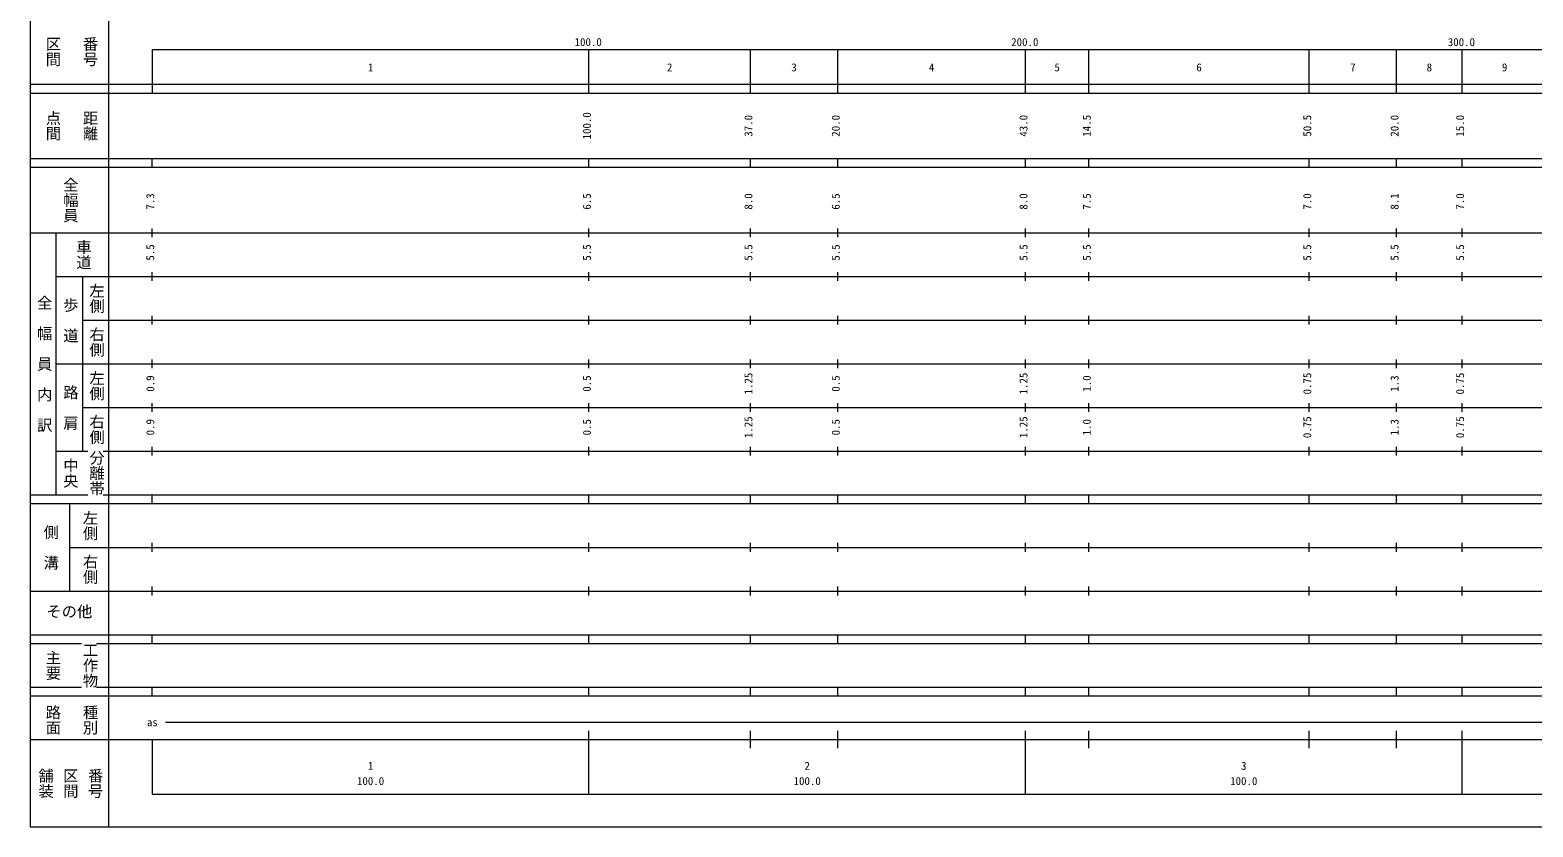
# Model space of a CAD drawing. Units: millimetres on the paper, enlarged 1000 times. Extents: x 57153 to 697153, y 5108 to 365108.
# Drawn here: x 57153 to 401380, y 5108 to 187517 of the extents above; entities that cross this region are included whole.
import ezdxf
from ezdxf.enums import TextEntityAlignment as Align

# ---------------------------------------------------------------- set-up
doc = ezdxf.new("R2010")
doc.units = ezdxf.units.MM
doc.header["$LTSCALE"] = 1000
doc.layers.add('S-SUV', color=7, linetype='Continuous', lineweight=13)
doc.styles.add('@ＭＳ ゴシック', font='')
doc.styles.add('ＭＳ ゴシック', font='')
doc.styles.get('@ＭＳ ゴシック').set_extended_font_data('@MS Gothic')
doc.styles.get('ＭＳ ゴシック').set_extended_font_data('MS Gothic')

msp = doc.modelspace()

# ---------------------------------------------------------------- linework, layer by layer
at = {"layer": 'S-SUV'}
for p, q in [((57153, 365108), (57153, 5108)), ((75153, 355108), (75153, 5108)), ((85153, 183108), (596153, 183108)), ((85153, 183108), (85153, 173108)), ((185153, 173108), (185153, 183108)), ((222153, 173108), (222153, 183108)), ((242153, 173108), (242153, 183108)), ((285153, 173108), (285153, 183108)), ((299653, 173108), (299653, 183108)), ((350153, 173108), (350153, 183108)), ((370153, 173108), (370153, 183108)), ((385153, 173108), (385153, 183108)), ((57153, 175108), (596153, 175108)), ((57153, 173108), (596153, 173108)), ((57153, 158108), (596153, 158108)), ((57153, 156108), (596153, 156108)), ((85153, 156108), (85153, 158108)), ((185153, 156108), (185153, 158108)), ((222153, 156108), (222153, 158108)), ((242153, 156108), (242153, 158108)), ((285153, 156108), (285153, 158108)), ((299653, 156108), (299653, 158108)), ((350153, 156108), (350153, 158108)), ((370153, 156108), (370153, 158108)), ((385153, 156108), (385153, 158108)), ((85153, 140108), (85153, 142108)), ((185153, 140108), (185153, 142108)), ((222153, 140108), (222153, 142108)), ((242153, 140108), (242153, 142108)), ((285153, 140108), (285153, 142108)), ((299653, 140108), (299653, 142108)), ((350153, 140108), (350153, 142108)), ((370153, 140108), (370153, 142108)), ((385153, 140108), (385153, 142108)), ((57153, 141108), (596153, 141108)), ((63153, 81108), (63153, 141108)), ((63153, 131108), (596153, 131108)), ((69153, 131108), (69153, 91108)), ((85153, 130108), (85153, 132108)), ((185153, 130108), (185153, 132108)), ((222153, 130108), (222153, 132108)), ((242153, 130108), (242153, 132108)), ((285153, 130108), (285153, 132108)), ((299653, 130108), (299653, 132108)), ((350153, 130108), (350153, 132108)), ((370153, 130108), (370153, 132108)), ((385153, 130108), (385153, 132108)), ((69153, 121108), (596153, 121108)), ((85153, 120108), (85153, 122108)), ((185153, 120108), (185153, 122108)), ((222153, 120108), (222153, 122108)), ((242153, 120108), (242153, 122108)), ((285153, 120108), (285153, 122108)), ((299653, 120108), (299653, 122108)), ((350153, 120108), (350153, 122108)), ((370153, 120108), (370153, 122108)), ((385153, 120108), (385153, 122108)), ((63153, 111108), (596153, 111108)), ((85153, 110108), (85153, 112108)), ((185153, 110108), (185153, 112108)), ((222153, 110108), (222153, 112108)), ((242153, 110108), (242153, 112108)), ((285153, 110108), (285153, 112108)), ((299653, 110108), (299653, 112108)), ((350153, 110108), (350153, 112108)), ((370153, 110108), (370153, 112108)), ((385153, 110108), (385153, 112108)), ((69153, 101108), (596153, 101108)), ((85153, 100108), (85153, 102108)), ((185153, 100108), (185153, 102108)), ((222153, 100108), (222153, 102108)), ((242153, 100108), (242153, 102108)), ((285153, 100108), (285153, 102108)), ((299653, 100108), (299653, 102108)), ((350153, 100108), (350153, 102108)), ((370153, 100108), (370153, 102108)), ((385153, 100108), (385153, 102108)), ((63153, 91108), (70403, 91108)), ((73903, 91108), (596153, 91108)), ((85153, 90108), (85153, 92108)), ((185153, 90108), (185153, 92108)), ((222153, 90108), (222153, 92108)), ((242153, 90108), (242153, 92108)), ((285153, 90108), (285153, 92108)), ((299653, 90108), (299653, 92108)), ((350153, 90108), (350153, 92108)), ((370153, 90108), (370153, 92108)), ((385153, 90108), (385153, 92108)), ((57153, 81108), (70403, 81108)), ((73903, 81108), (596153, 81108)), ((85153, 79108), (85153, 81108)), ((185153, 79108), (185153, 81108)), ((222153, 79108), (222153, 81108)), ((242153, 79108), (242153, 81108)), ((285153, 79108), (285153, 81108)), ((299653, 79108), (299653, 81108)), ((350153, 79108), (350153, 81108)), ((370153, 79108), (370153, 81108)), ((385153, 79108), (385153, 81108)), ((57153, 79108), (596153, 79108)), ((66153, 79108), (66153, 59108)), ((66153, 69108), (596153, 69108)), ((85153, 68108), (85153, 70108)), ((185153, 68108), (185153, 70108)), ((222153, 68108), (222153, 70108)), ((242153, 68108), (242153, 70108)), ((285153, 68108), (285153, 70108)), ((299653, 68108), (299653, 70108)), ((350153, 68108), (350153, 70108)), ((370153, 68108), (370153, 70108)), ((385153, 68108), (385153, 70108)), ((57153, 59108), (596153, 59108)), ((85153, 58108), (85153, 60108)), ((185153, 58108), (185153, 60108)), ((222153, 58108), (222153, 60108)), ((242153, 58108), (242153, 60108)), ((285153, 58108), (285153, 60108)), ((299653, 58108), (299653, 60108)), ((350153, 58108), (350153, 60108)), ((370153, 58108), (370153, 60108)), ((385153, 58108), (385153, 60108)), ((57153, 49108), (596153, 49108)), ((85153, 47108), (85153, 49108)), ((185153, 47108), (185153, 49108)), ((222153, 47108), (222153, 49108)), ((242153, 47108), (242153, 49108)), ((285153, 47108), (285153, 49108)), ((299653, 47108), (299653, 49108)), ((350153, 47108), (350153, 49108)), ((370153, 47108), (370153, 49108)), ((385153, 47108), (385153, 49108)), ((57153, 47108), (68903, 47108)), ((72403, 47108), (596153, 47108)), ((57153, 37108), (68903, 37108)), ((57153, 35108), (596153, 35108)), ((72403, 37108), (596153, 37108)), ((85153, 35108), (85153, 37108)), ((185153, 35108), (185153, 37108)), ((222153, 35108), (222153, 37108)), ((242153, 35108), (242153, 37108)), ((285153, 35108), (285153, 37108)), ((299653, 35108), (299653, 37108)), ((350153, 35108), (350153, 37108)), ((370153, 35108), (370153, 37108)), ((385153, 35108), (385153, 37108)), ((88153, 29108), (582153, 29108)), ((57153, 25108), (596153, 25108)), ((85153, 25108), (85153, 12608)), ((185153, 12608), (185153, 27108)), ((222153, 23108), (222153, 27108)), ((242153, 23108), (242153, 27108)), ((285153, 12608), (285153, 27108)), ((299653, 23108), (299653, 27108)), ((350153, 23108), (350153, 27108)), ((370153, 23108), (370153, 27108)), ((385153, 12608), (385153, 27108)), ((85153, 12608), (596153, 12608)), ((57153, 5108), (697153, 5108))]:
    msp.add_line(p, q, dxfattribs=at)

# ---------------------------------------------------------------- texts
for s, height, rotation, style, p in [('番号', 2566, 270, '@ＭＳ ゴシック', (68903, 186108)), ('区間', 2566, 270, '@ＭＳ ゴシック', (60403, 186108)), ('点間', 2566, 270, '@ＭＳ ゴシック', (60403, 169108)), ('距離', 2566, 270, '@ＭＳ ゴシック', (68903, 169108)), ('100.0', 1833, 90, 'ＭＳ ゴシック', (186153, 162483)), ('37.0', 1833, 90, 'ＭＳ ゴシック', (223153, 163108)), ('20.0', 1833, 90, 'ＭＳ ゴシック', (243153, 163108)), ('43.0', 1833, 90, 'ＭＳ ゴシック', (286153, 163108)), ('14.5', 1833, 90, 'ＭＳ ゴシック', (300653, 163108)), ('50.5', 1833, 90, 'ＭＳ ゴシック', (351153, 163108)), ('20.0', 1833, 90, 'ＭＳ ゴシック', (371153, 163108)), ('15.0', 1833, 90, 'ＭＳ ゴシック', (386153, 163108)), ('全幅員', 2566, 270, '@ＭＳ ゴシック', (64403, 153858)), ('7.3', 1833, 90, 'ＭＳ ゴシック', (86153, 146407)), ('6.5', 1833, 90, 'ＭＳ ゴシック', (186153, 146407)), ('8.0', 1833, 90, 'ＭＳ ゴシック', (223153, 146407)), ('6.5', 1833, 90, 'ＭＳ ゴシック', (243153, 146407)), ('8.0', 1833, 90, 'ＭＳ ゴシック', (286153, 146407)), ('7.5', 1833, 90, 'ＭＳ ゴシック', (300653, 146407)), ('7.0', 1833, 90, 'ＭＳ ゴシック', (351153, 146407)), ('8.1', 1833, 90, 'ＭＳ ゴシック', (371153, 146407)), ('7.0', 1833, 90, 'ＭＳ ゴシック', (386153, 146407)), ('車道', 2566, 270, '@ＭＳ ゴシック', (67403, 139608)), ('5.5', 1833, 90, 'ＭＳ ゴシック', (86153, 134733)), ('5.5', 1833, 90, 'ＭＳ ゴシック', (186153, 134733)), ('5.5', 1833, 90, 'ＭＳ ゴシック', (223153, 134733)), ('5.5', 1833, 90, 'ＭＳ ゴシック', (243153, 134733)), ('5.5', 1833, 90, 'ＭＳ ゴシック', (286153, 134733)), ('5.5', 1833, 90, 'ＭＳ ゴシック', (300653, 134733)), ('5.5', 1833, 90, 'ＭＳ ゴシック', (351153, 134733)), ('5.5', 1833, 90, 'ＭＳ ゴシック', (371153, 134733)), ('5.5', 1833, 90, 'ＭＳ ゴシック', (386153, 134733)), ('左側', 2566, 270, '@ＭＳ ゴシック', (70403, 129608)), ('全\u3000幅\u3000員\u3000内\u3000訳', 2566, 270, '@ＭＳ ゴシック', (58403, 126858)), ('歩\u3000道', 2566, 270, '@ＭＳ ゴシック', (64403, 126358)), ('右側', 2566, 270, '@ＭＳ ゴシック', (70403, 119608)), ('左側', 2566, 270, '@ＭＳ ゴシック', (70403, 109608)), ('0.9', 1833, 90, 'ＭＳ ゴシック', (86153, 104733)), ('0.5', 1833, 90, 'ＭＳ ゴシック', (186153, 104733)), ('1.25', 1833, 90, 'ＭＳ ゴシック', (223153, 104108)), ('0.5', 1833, 90, 'ＭＳ ゴシック', (243153, 104733)), ('1.25', 1833, 90, 'ＭＳ ゴシック', (286153, 104108)), ('1.0', 1833, 90, 'ＭＳ ゴシック', (300653, 104733)), ('0.75', 1833, 90, 'ＭＳ ゴシック', (351153, 104108)), ('1.3', 1833, 90, 'ＭＳ ゴシック', (371153, 104733)), ('0.75', 1833, 90, 'ＭＳ ゴシック', (386153, 104108)), ('路\u3000肩', 2566, 270, '@ＭＳ ゴシック', (64403, 106358)), ('右側', 2566, 270, '@ＭＳ ゴシック', (70403, 99608)), ('0.9', 1833, 90, 'ＭＳ ゴシック', (86153, 94733)), ('0.5', 1833, 90, 'ＭＳ ゴシック', (186153, 94733)), ('1.25', 1833, 90, 'ＭＳ ゴシック', (223153, 94108)), ('0.5', 1833, 90, 'ＭＳ ゴシック', (243153, 94733)), ('1.25', 1833, 90, 'ＭＳ ゴシック', (286153, 94108)), ('1.0', 1833, 90, 'ＭＳ ゴシック', (300653, 94733)), ('0.75', 1833, 90, 'ＭＳ ゴシック', (351153, 94108)), ('1.3', 1833, 90, 'ＭＳ ゴシック', (371153, 94733)), ('0.75', 1833, 90, 'ＭＳ ゴシック', (386153, 94108)), ('分離帯', 2566, 270, '@ＭＳ ゴシック', (70403, 91358)), ('中央', 2566, 270, '@ＭＳ ゴシック', (64403, 89608)), ('左側', 2566, 270, '@ＭＳ ゴシック', (68903, 77608)), ('側\u3000溝', 2566, 270, '@ＭＳ ゴシック', (59903, 74358)), ('右側', 2566, 270, '@ＭＳ ゴシック', (68903, 67608)), ('主要', 2566, 270, '@ＭＳ ゴシック', (60403, 45608)), ('工作物', 2566, 270, '@ＭＳ ゴシック', (68903, 47358)), ('路面', 2566, 270, '@ＭＳ ゴシック', (60403, 33108)), ('種別', 2566, 270, '@ＭＳ ゴシック', (68903, 33108)), ('舗装', 2566, 270, '@ＭＳ ゴシック', (58737, 18608)), ('区間', 2566, 270, '@ＭＳ ゴシック', (64403, 18608)), ('番号', 2566, 270, '@ＭＳ ゴシック', (70070, 18608))]:
    msp.add_text(s, height=height, rotation=rotation, dxfattribs=dict(at, style=style)).set_placement(p, align=Align.BOTTOM_LEFT)
at = {"layer": 'S-SUV', "style": 'ＭＳ ゴシック'}
for s, height, p in [('100.0', 1833, (181873, 183303)), ('200.0', 1833, (281873, 183303)), ('300.0', 1833, (381873, 183303)), ('1', 1833, (134528, 177513)), ('2', 1833, (203028, 177513)), ('3', 1833, (231528, 177513)), ('4', 1833, (263028, 177513)), ('5', 1833, (291778, 177513)), ('6', 1833, (324278, 177513)), ('7', 1833, (359528, 177513)), ('8', 1833, (377028, 177513)), ('9', 1833, (394278, 177513)), ('その他', 2566, (60903, 52358)), ('as', 1833, (83903, 27608)), ('1', 1833, (134528, 17631)), ('2', 1833, (234528, 17631)), ('3', 1833, (334528, 17631)), ('100.0', 1833, (132028, 14141)), ('100.0', 1833, (232028, 14141)), ('100.0', 1833, (332028, 14141))]:
    msp.add_text(s, height=height, dxfattribs=at).set_placement(p, align=Align.BOTTOM_LEFT)

doc.saveas('drawing.dxf')
